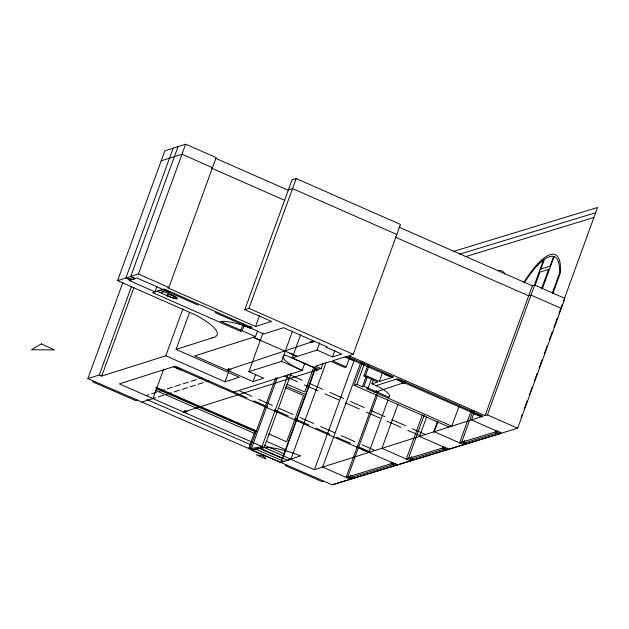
<?xml version="1.0" encoding="UTF-8"?>
<svg xmlns="http://www.w3.org/2000/svg" width="629" height="629" viewBox="0 0 629 629"><rect width="100%" height="100%" fill="white"/><g stroke="black" fill="none" stroke-linecap="round" stroke-linejoin="round"><path stroke-width="0.94" d="M189.502 312.55L176.081 349.409L214.316 337.262A59.904 13.476 20 0 0 196.114 315.223L117.592 280.644L164.845 150.826L185.641 144.198L216.148 157.627L168.894 287.453L167.715 287.83L255.563 326.506L271.571 321.45L244.799 309.665L292.053 179.839L296.196 178.55L400.492 224.459L353.239 354.276L348.836 355.684L485.061 415.643L487.404 414.904L517.683 428.231L564.936 298.405L534.658 285.079L532.307 285.825L398.77 227.038M517.683 428.231L332.159 484.802L87.879 378.595L122.804 282.649M173.132 148.192L125.886 278.018L117.592 280.644M178.023 146.636L130.769 276.461L125.886 278.018L130.478 280.047L136.918 277.987L162.801 289.395L164.114 288.97L251.962 327.654L250.421 328.157L243.171 325.256L243.997 324.965L263.708 334.015L283.569 327.725L327.151 346.909L326.223 347.192L341.744 354.025L332.56 356.926L317.04 350.094L292.186 357.98L300.576 334.942M87.879 378.595L99.28 374.978L131.477 286.517M135.392 278.482L130.769 276.461L138.388 274.024L185.641 144.198M99.28 374.978L101.725 376.063L133.922 287.602M156.991 286.329L154.978 291.856L152.611 292.611L240.459 331.286L242.189 330.768L255.5 336.617L257.513 331.09M101.725 376.063L165.812 355.77L182.913 308.768M141.902 402.08L152.933 398.613L163.674 369.121M240.459 331.286L243.14 323.919M244.799 309.665L248.942 308.367L296.196 178.55M244.539 324.312L242.189 330.768L220.81 321.466M165.812 355.77L224.97 381.803L228.665 371.668M250.421 328.157L251.089 326.317M255.563 326.506L259.588 315.451M255.5 336.617L194.644 355.896L253.047 381.606L263.7 378.226L248.887 371.7L262.977 332.993M253.047 381.606L255.728 374.231M255.004 430.975L248.636 448.485L250.185 447.934L251.474 448.493L261.963 446.614L288.121 374.742M248.887 371.7L281.548 361.353L292.619 330.948M250.185 447.934L275.675 377.903M251.474 448.493L277.303 377.542M291.313 372.942L264.149 447.581L251.726 449.829M260.091 448.304L287.697 460.31L290.865 459.178L119.392 383.847L175.177 366.141L233.98 392.024L302.195 370.45L304.876 363.075M317.04 350.094L319.729 342.726M314.036 366.605L304.813 391.961L286.832 384.146M280.825 462.48L300.576 455.86A35.664 8.02 20 0 0 264.149 447.581L251.057 449.947L280.825 462.48L315.365 367.572M282.688 458.596L315.923 367.289M292.186 357.98L318.313 369.49L316.867 370.843L314.516 369.821L321.104 368.633L323.117 363.106M326.066 362.571L290.85 459.327L314.406 469.706L483.096 416.256L397.866 378.729L376.04 385.632L371.912 383.8L373.587 379.193M332.56 356.926L334.911 350.479M321.104 368.633L315.561 366.196L330.878 361.337L344.637 367.407L346.257 366.919L349.952 356.777M314.406 469.706L354.654 359.128M360.912 362.029L322.677 467.08L350.329 479.251L448.815 449.255M449.059 427.052L354.127 385.262L362.508 362.225M354.127 385.262L356.91 384.405L364.631 363.216M371.912 383.8L377.707 381.968L363.947 375.898L367.973 364.844M363.947 375.898L365.52 375.387L368.869 366.172M356.91 384.405L362.39 386.819L366.086 376.685M362.39 386.819L363.963 386.308L367.312 377.093M371.464 378.917L368.107 388.132L366.542 388.643L451.803 426.179L459.516 404.99M365.52 375.387L379.334 381.481L382.684 372.266M376.307 394.477L346.123 477.411L393.141 463.109M377.644 394.894L347.79 476.908L351.996 478.755L352.672 476.908M350.888 475.068L349.881 477.836L393.125 464.642L393.801 462.802M351.006 477.411L350.329 479.251L332.159 484.802M350.471 479.219L351.139 477.387M388.054 399.926L368.932 452.448L397.269 464.933M398.023 404.093L381.921 448.328L410.493 460.915L411.162 459.076M391.702 461.875L391.034 463.722L395.224 465.57L395.893 463.73M395.075 465.617L395.743 463.785M422.405 414.833L406.31 459.06L444.601 447.408M424.182 415.14L408.418 458.455L412.545 460.279L413.214 458.439M411.46 456.591L410.454 459.351L444.585 448.949L445.261 447.101M426.619 417.043L419.574 436.392L448.752 449.232L501.478 433.169L471.506 419.92L474.525 411.625M437.375 421.784L433.68 431.919L434.293 431.746L463.707 444.687L464.375 442.847M434.293 431.746L437.981 421.611M443.225 446.205L442.557 448.045L446.684 449.877L447.353 448.029M471.294 410.611L459.555 442.863L497.35 431.345M473.016 410.894L461.607 442.226L465.759 444.05L466.427 442.203M464.705 440.394L463.699 443.154L497.397 432.862L498.066 431.014M464.501 444.451L465.122 442.737M485.061 415.643L532.307 285.825M534.178 285.582L543.487 260.013M487.404 414.904L534.658 285.079M540.901 269.031L544.431 259.329M534.957 285.896L539.981 272.09L548.543 269.479L541.506 288.805M550.013 266.248L553.567 256.475M542.418 288.703L554.094 256.64M495.974 430.094L495.306 431.934L499.489 433.79L500.165 431.942M552.293 293.075L559.551 273.128A69.756 19.468 -66.2 0 0 524.468 282.57M553.001 293.177L560.392 272.876A71.061 19.829 -66.2 0 0 523.603 282.783M522.125 414.723L521.119 417.491L521.653 417.326M524.138 409.196L527.149 400.909M529.162 395.382L532.181 387.094M534.194 381.567L537.213 373.28M539.218 367.753L542.237 359.466M544.25 353.938L547.269 345.651M549.274 340.124L552.293 331.829M553.968 327.229L557.325 318.015M559 313.415L562.35 304.2M563.356 301.44L597.55 207.491L453.879 251.301M157.596 291.329C158.422 288.742 167.259 291.974 160.458 292.509M94.201 381.347L92.691 381.882L135.636 400.555L137.138 400.013M254.824 431.47L256.38 430.912L155.89 387.228M286.871 465.114L285.362 465.649L322.315 481.712L323.825 481.177M229.727 369.286L311.41 342.019M377.542 391.458L403.016 382.982M146.046 395.586L148.845 394.682M199.031 378.784L201.83 377.88M152.933 398.613L155.733 397.709M205.927 381.811L208.718 380.907M135.377 278.474L129.126 280.487L154.978 291.856L162.801 289.395M167.345 388.824L172.598 387.142M175.279 386.324L180.531 384.641M174.241 391.851L179.485 390.169M182.166 389.351L187.418 387.668M128.151 279.017L133.041 277.46M161.189 160.851L181.985 154.231L212.5 167.66M224.97 381.803L239.311 377.251L176.081 349.409M379.334 381.481L393.715 376.913L346.886 356.281L332.505 360.849L346.257 366.919M186.105 411.232L315.687 370.332M191.106 381.284L196.413 379.625M151.463 393.84L156.794 392.174M159.42 391.324L164.727 389.666M183.173 383.784L188.48 382.125M190.044 386.827L195.367 385.16M197.993 384.311L203.301 382.652M158.359 396.868L163.666 395.209M166.284 394.367L171.615 392.7M288.404 189.872L292.548 188.574L396.844 234.491M459.484 254.25L595.639 212.736M465.263 256.726L593.91 217.5M540.114 269.267L550.666 266.051M160.364 292.493L159.624 292.312M158.036 291.604L159.68 292.32M260.375 340.368L290.331 353.388M388.966 397.198L363.963 386.308M312.833 367.077L285.047 354.992L284.072 355.393A31.214 7.021 20 0 0 299.396 369.168L302.132 370.418M211.949 337.364L212.83 337.749M285.715 386.009L305.914 394.792M285.645 387.779L303.524 395.555L286.698 441.794L268.819 434.018M156 387.896L255.61 431.187M156.11 388.549L255.885 431.926M155.394 390.318L254.659 433.475M266.578 441.369L285.904 449.766M264.141 445.065L284.402 453.879M146.856 399.541L250.688 444.687M258.621 448.131L283.231 458.832M255.586 449.122L284.017 461.482M180.452 369.695L361.793 449.326M561.28 308.438L531.01 295.111L528.659 295.85L395.122 237.07M215.857 158.398L288.467 190.375M211.313 168.037L284.819 200.399M248.942 308.367L353.239 354.276M352.209 359.867L385.262 374.397M403.15 382.283L474.738 413.748M138.388 274.024L168.894 287.453M169.484 292.501L198.072 305.081M215.157 312.605L243.572 325.114M281.548 361.353L302.195 370.45M412.482 428.789L425.479 434.521M289.269 374.546L302.282 380.27M309.154 383.305L322.929 389.367M329.816 392.394L343.576 398.456M350.463 401.491L364.222 407.553M371.173 410.603L384.948 416.665M391.812 419.7L405.595 425.754M284.512 376.056L297.525 381.779M304.412 384.814L318.172 390.876M325.059 393.903L338.834 399.965M366.432 412.113L380.191 418.175M387.079 421.202L400.83 427.272M345.706 403L359.481 409.054M407.726 430.299L420.738 436.023M238.721 390.523L251.797 396.278M258.684 399.305L272.443 405.367M279.331 408.394L293.083 414.464M299.978 417.491L313.753 423.545M320.617 426.588L334.455 432.666M341.35 435.693L355.102 441.762M361.989 444.789L375.01 450.513M233.98 392.024L246.977 397.764M253.927 400.815L267.702 406.869M274.566 409.911L288.349 415.966M295.237 418.993L308.996 425.062M315.884 428.09L329.698 434.175M357.233 446.299L370.245 452.023M336.586 437.21L350.369 443.264M167.739 296.094L160.458 292.689L163.674 291.636L171.528 294.883A13.115 2.948 20 0 1 174.327 296.243A9.317 2.099 20 0 1 176.324 297.407A6.518 1.47 20 0 1 177.331 298.366A3.743 0.841 20 0 1 175.955 298.783M498.616 270.549A71.061 19.829 -66.2 0 1 505.048 274.032M220.779 321.458A28.108 6.321 20 0 1 250.358 328.149M376.032 385.632A27.181 6.117 20 0 1 388.926 397.198M174.964 298.217A4.411 0.991 20 0 1 173.423 297.902A6.266 1.407 20 0 1 171.458 297.281A5.512 1.242 20 0 1 169.649 296.534A4.073 0.92 20 0 1 167.377 294.506A4.073 0.92 20 0 1 172.33 295.638A7.32 1.643 20 0 1 174.084 296.503A5.661 1.274 20 0 1 175.326 297.265A4.434 0.999 20 0 1 175.986 297.894A3.082 0.692 20 0 1 175.004 298.24M176.026 298.806A6.534 1.47 20 0 1 173.659 298.272A10.347 2.327 20 0 1 170.585 297.265A9.789 2.201 20 0 1 167.715 296.094M376.37 390.947L374.978 392.331L378.697 391.977L376.37 390.947M228.61 368.798L227.155 370.151L230.898 369.797L228.61 368.798M314.036 341.177L312.589 342.53L310.294 341.531L314.036 341.177M405.603 382.11L404.132 383.47L401.86 382.463L405.603 382.11M184.957 410.713L183.424 412.05L187.222 411.72L184.957 410.713M41.428 343.874L31.45 349.755L54.369 349.905L41.428 343.874M260.799 340.218L259.942 340.517L253.44 337.356L260.799 340.218M290.755 353.239L289.906 353.545L297.32 356.431L290.755 353.239M352.633 359.717L351.8 360.016L345.313 356.84L352.633 359.717M362.218 449.169L361.384 449.468L368.704 452.345L362.218 449.169M475.225 413.623L474.313 413.898L481.625 416.775L475.225 413.623M169.885 292.351L168.997 292.627L162.589 289.466L169.885 292.351M180.916 369.577L180.028 369.852L173.565 366.668L180.916 369.577M385.687 374.239L384.799 374.514L392.15 377.424L385.687 374.239M403.551 382.141L402.662 382.408L396.254 379.256L403.551 382.141M263.394 456.096L256.31 454.814L265.996 459.028L263.394 456.096"/></g></svg>
